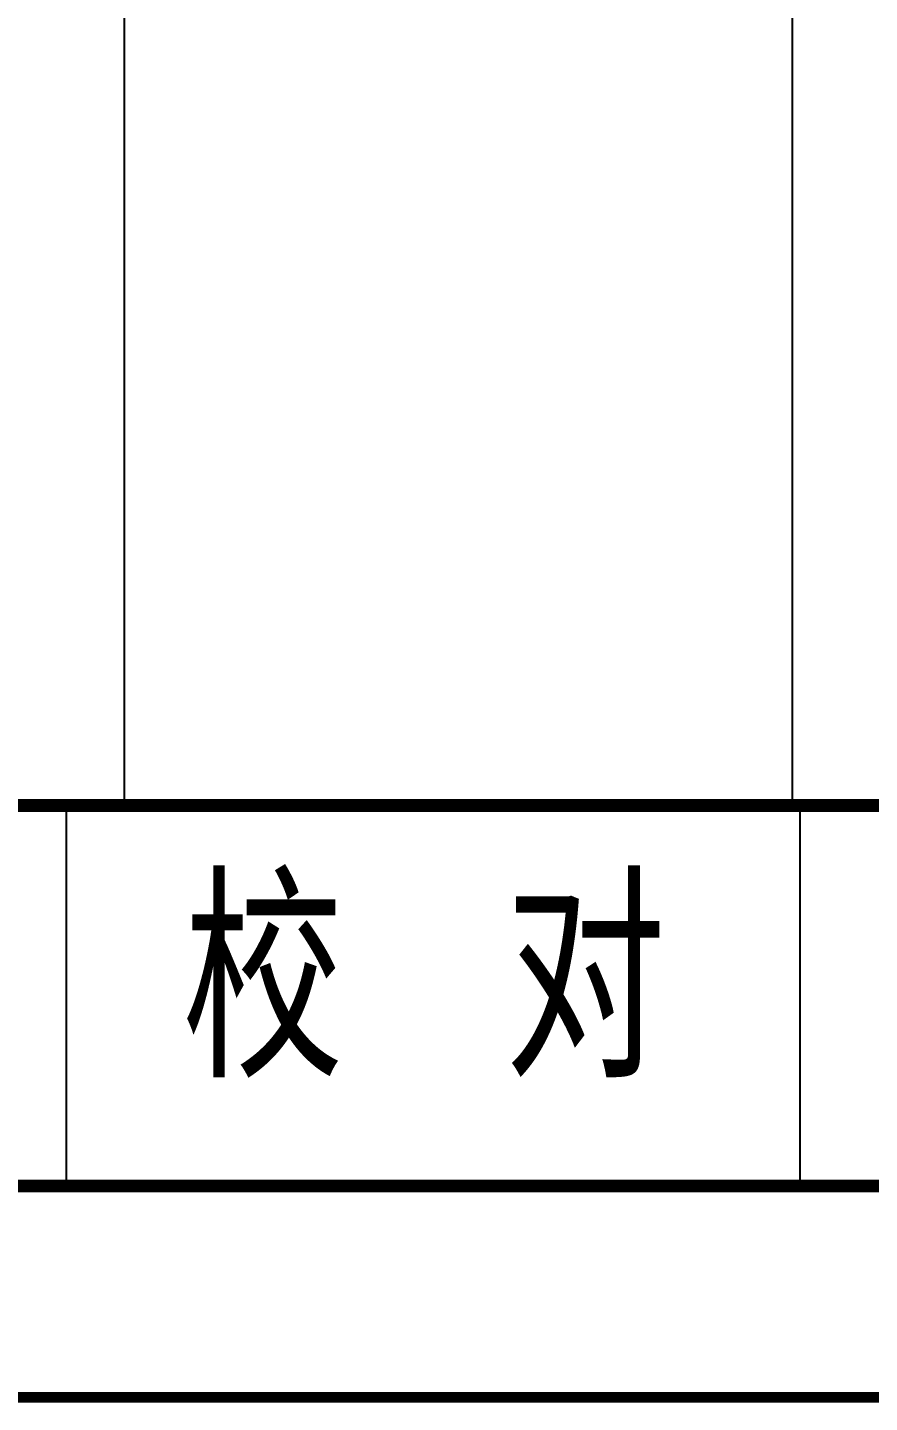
# Model space of a CAD drawing. Header units: millimetres. Extents: x 12489 to 89920, y 4630 to 4927.
# Drawn here: x 12872.63 to 12892.55, y 4629.58 to 4662.11 of the extents above; entities that cross this region are included whole.
import ezdxf

# ---------------------------------------------------------------- set-up
doc = ezdxf.new("R2010")
doc.units = ezdxf.units.MM
doc.styles.add('LZ_FONT', font='', dxfattribs={"width": 0.7, "height": 8})
doc.styles.get('LZ_FONT').set_extended_font_data('FangSong_GB2312')

# ---------------------------------------------------------------- blocks, each defined once
blk = doc.blocks.new('钻孔柱状图路桥昇龙制图梁世成校核莫家里.dwg2', base_point=(25, 236))
for p, q in [((164.102, 5), (164.102, 14)), ((181.464, 5), (181.464, 14)), ((181.464, 5), (181.464, 14))]:
    blk.add_line(p, q)
for points, const_width in [([(0, 0), (210, 0), (210, 297), (0, 297)], 0.25), ([(25, 5), (205, 5), (205, 292), (25, 292)], 0.3)]:
    blk.add_lwpolyline(points, close=True, dxfattribs=dict(const_width=const_width))
at = {"const_width": 0.3}
blk.add_lwpolyline([(25, 14), (205, 14)], dxfattribs=at)
at = {"style": 'LZ_FONT', "width": 0.7}
blk.add_text('校  对', height=4, dxfattribs=at).set_placement((166.841, 8))

msp = doc.modelspace()

# ---------------------------------------------------------------- linework, layer by layer
at = {"color": 0}
for points in [[(12874.922, 4643.705), (12874.922, 4837.705)], [(12874.922, 4643.705), (12874.922, 4837.705)], [(12890.733, 4643.705), (12890.733, 4837.705)], [(12890.733, 4643.705), (12890.733, 4837.705)], [(12859.112, 4643.705), (12874.922, 4643.705)], [(12874.922, 4643.705), (12890.733, 4643.705)], [(12890.733, 4643.705), (12900.219, 4643.705)]]:
    msp.add_lwpolyline(points, dxfattribs=at)

# ---------------------------------------------------------------- block references
msp.add_blockref('钻孔柱状图路桥昇龙制图梁世成校核莫家里.dwg2', (12734.448, 4865.705))

doc.saveas('drawing.dxf')
